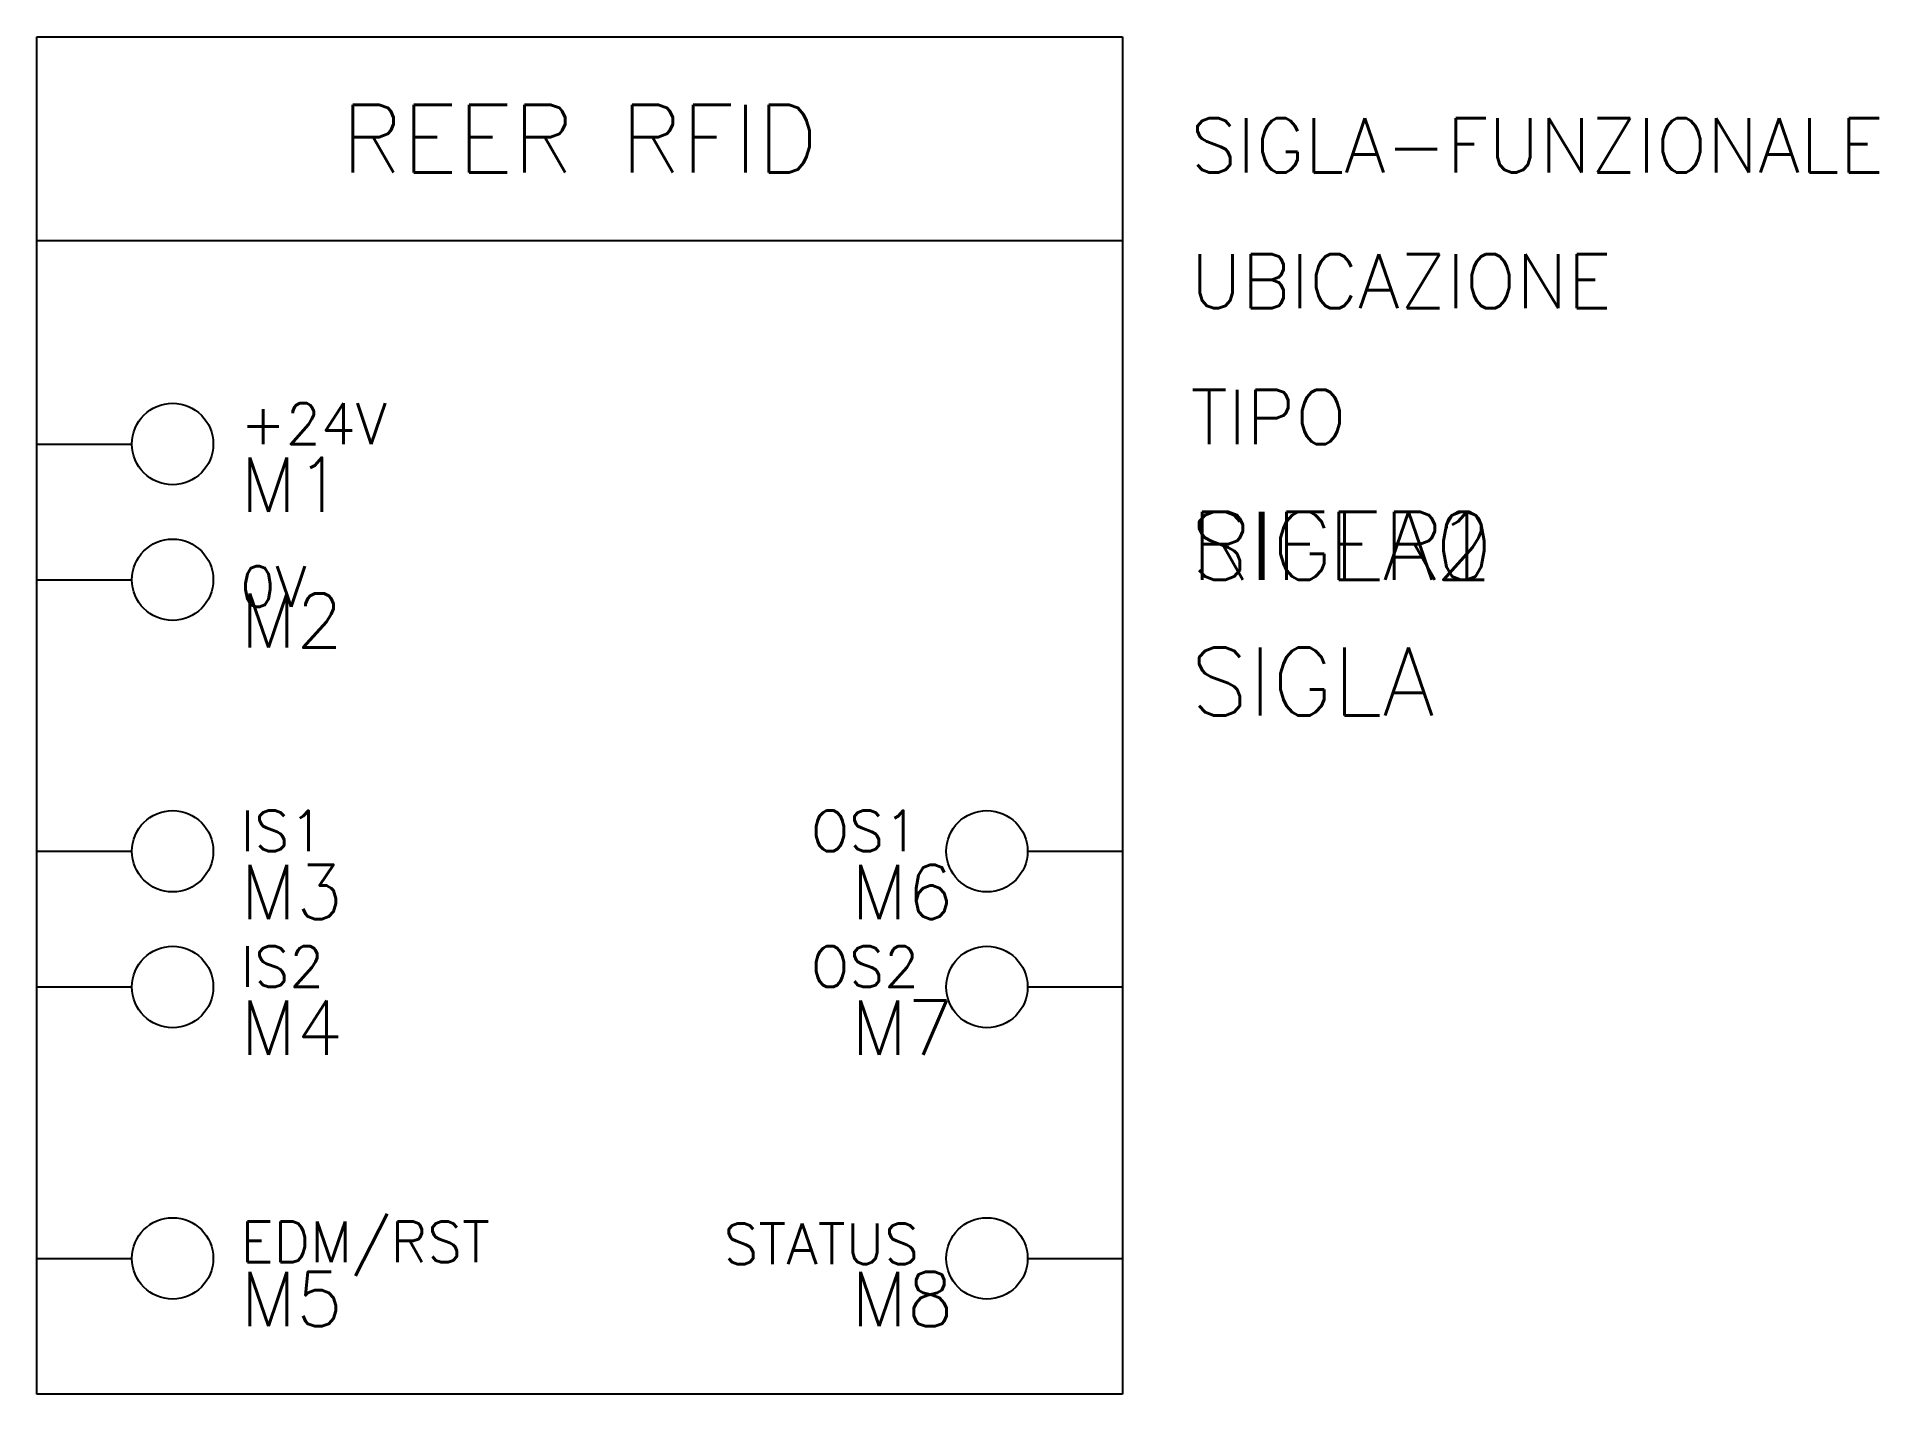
# Model space of a CAD drawing. Extents: x 0 to 67.9, y 0 to 50.
import ezdxf

# ---------------------------------------------------------------- set-up
doc = ezdxf.new("R2010")
doc.units = 0
doc.header["$LTSCALE"] = 4
doc.layers.get('0').update_dxf_attribs({"linetype": 'CONTINUOUS'})
doc.styles.get("Standard").update_dxf_attribs({"font": 'romans.shx'})

msp = doc.modelspace()

# ---------------------------------------------------------------- linework, layer by layer
for p, q in [((0, 50), (40, 50)), ((0, 0), (0, 50)), ((40, 50), (40, 0)), ((0, 42.5), (40, 42.5)), ((0, 35), (3.5, 35)), ((0, 30), (3.5, 30)), ((0, 20), (3.5, 20)), ((36.5, 20), (40, 20)), ((0, 15), (3.5, 15)), ((36.5, 15), (40, 15)), ((0, 5), (3.5, 5)), ((36.5, 5), (40, 5)), ((40, 0), (0, 0))]:
    msp.add_line(p, q)
for centre in [(5, 35), (5, 30), (5, 20), (35, 20), (5, 15), (35, 15), (5, 5), (35, 5)]:
    msp.add_circle(centre, 1.5)

# ---------------------------------------------------------------- texts
for s, width, heights, insert, char_height, attachment_point in [('REER RFID', 40, [5], (20, 46.25), 2.5, 5), ('+24V', 12.5, [5], (7.5, 35.75), 1.5, 4), ('0V', 12.5, [4], (7.5, 29.75), 1.5, 4), ('IS1', 12.5, [5], (7.5, 20.75), 1.5, 4), ('OS1', 12.5, [5], (32.5, 20.75), 1.5, 6), ('IS2', 12.5, [5], (7.5, 15.75), 1.5, 4), ('OS2', 12.5, [5], (32.5, 15.75), 1.5, 6), ('EDM/RST', 12.5, [5], (7.5, 5.357), 1.5, 4), ('STATUS', 12.5, [4.786], (32.5, 5.536), 1.5, 6)]:
    msp.add_mtext_dynamic_manual_height_columns(s, width=width, gutter_width=1, heights=heights, dxfattribs=dict(insert=insert, char_height=char_height, attachment_point=attachment_point))
at = {"color": 3}
for tag, p, s, height, flags in [('SIGLA-FUNZIONALE', (42.5, 45), '', 2, 9), ('UBICAZIONE', (42.5, 40), '', 2, 8), ('TIPO', (42.5, 35), '', 2, 9), ('SIGLA0', (42.5, 30), '', 2.5, 9), ('SIGLA1', (42.5, 30), '', 2.5, 9), ('SIGLA2', (42.5, 30), '', 2.5, 9), ('RIFER', (42.5, 30), 'RIFER ?', 2.5, 8), ('SIGLA', (42.5, 25), 'SIGLA ?', 2.5, 8)]:
    msp.add_attdef(tag, p, s, height=height, dxfattribs=dict(at, flags=flags))
at = {"flags": 9}
for tag, p, s, height in [('F1', (0, 35), '', 0.00001), ('F2', (0, 30), '', 0.00001), ('F3', (0, 20), '', 0.00001), ('F6', (40, 20), '', 0.00001), ('F4', (0, 15), '', 0.00001), ('F7', (40, 15), '', 0.00001), ('F5', (0, 5), '', 0.00001), ('F8', (40, 5), '', 0.00001), ('TIPOSIG', (0, 0), '3', 0.00000001), ('POSIZIONE', (0, 0), '', 0.00000001), ('P-TABELLA', (0, 0), '', 0.00000001), ('T-TABELLA', (0, 0), '', 0.00000001), ('H-TABELLA', (0, 0), '', 0.00000001), ('CODICE', (0, 0), '1xNNN', 0.00000001), ('ACODICE0', (0, 0), '', 0.00000001), ('ACODICE1', (0, 0), '', 0.00000001), ('ACODICE2', (0, 0), '', 0.00000001), ('ACODICE3', (0, 0), '', 0.00000001), ('ACODICE4', (0, 0), '', 0.00000001), ('NOTE1', (0, 0), '', 0.00000001), ('NOTE2', (0, 0), '', 0.00000001)]:
    msp.add_attdef(tag, p, s, height=height, dxfattribs=at)
at = {"color": 4, "flags": 8}
for tag, p in [('M1', (7.5, 32.5)), ('M2', (7.5, 27.5)), ('M3', (7.5, 17.5)), ('M6', (30, 17.5)), ('M4', (7.5, 12.5)), ('M7', (30, 12.5)), ('M5', (7.5, 2.5)), ('M8', (30, 2.5))]:
    msp.add_attdef(tag, p, '', height=2, dxfattribs=at)
for tag in ['DEN1', 'DEN1-A', 'DEN1-TRAD-ID']:
    msp.add_attdef(tag, (0, 0), '', height=0.00000001)

doc.saveas('drawing.dxf')
